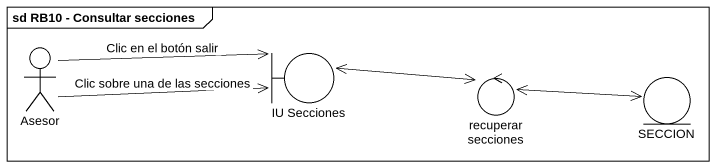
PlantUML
@startuml
mainframe sd RB10 - Consultar secciones
actor Asesor
boundary "IU Secciones" as IU_Secciones
control "recuperar secciones" as recuperar_secciones
entity SECCION
Asesor -right-> IU_Secciones : Clic en el botón salir
Asesor -right-> IU_Secciones : Clic sobre una de las secciones
IU_Secciones <-right-> recuperar_secciones
recuperar_secciones <-right-> SECCION
@enduml
